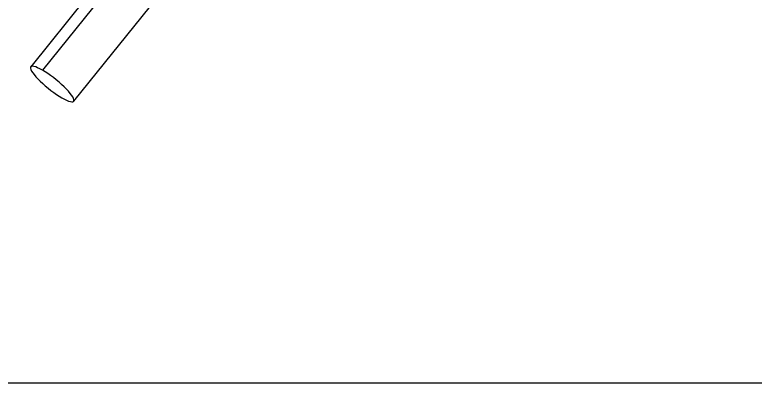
# Model space of a CAD drawing. Header units: millimetres. Extents: x -383313 to -161684, y -117025 to 99224.
# Drawn here: x -337769.6 to -337675.6, y -7369.1 to -7322.4 of the extents above; entities that cross this region are included whole.
import ezdxf

# ---------------------------------------------------------------- set-up
doc = ezdxf.new("R2010")
doc.units = ezdxf.units.MM
doc.header["$MEASUREMENT"] = 0
doc.layers.add('PV-2BB', color=7, linetype='Continuous')

# ---------------------------------------------------------------- blocks, each defined once
blk = doc.blocks.new('*U114')
at = {"color": 3}
blk.add_line((-332, -580), (0, -580), dxfattribs=at)
blk = doc.blocks.new('*U231')
at = {"layer": 'PV-2BB'}
for p, q in [((1311.308, 64.358, 1375.666), (1301.859, 65.907, 1367.766)), ((1311.746, 63.743, 1375.489), (1302.297, 65.292, 1367.59)), ((1312.341, 61.534, 1373.875), (1302.892, 63.083, 1365.976))]:
    blk.add_line(p, q, dxfattribs=at)
at = {"layer": 'PV-2BB', "extrusion": (-0.57735, -0.57735, 0.57735)}
for major_axis in [(-0.517, 1.412, 0.895), (0.517, -1.412, -0.895)]:
    blk.add_ellipse((1302.376, 64.495, 1366.871), major_axis=major_axis, ratio=0.211325, start_param=-0.938882, end_param=2.202711, dxfattribs=at)

msp = doc.modelspace()

# ---------------------------------------------------------------- block references
at = {"rotation": 180}
msp.add_blockref('*U114', (-337845.92357, -7949.1439), dxfattribs=at)
at = {"layer": 'PV-2BB', "extrusion": (0, 0.816497, 0.57735), "xscale": 2, "yscale": 2, "zscale": 2, "rotation": 225}
msp.add_blockref('*U231', (339515.4982, 6165.7018, -8719.61911), dxfattribs=at)

doc.saveas('drawing.dxf')
